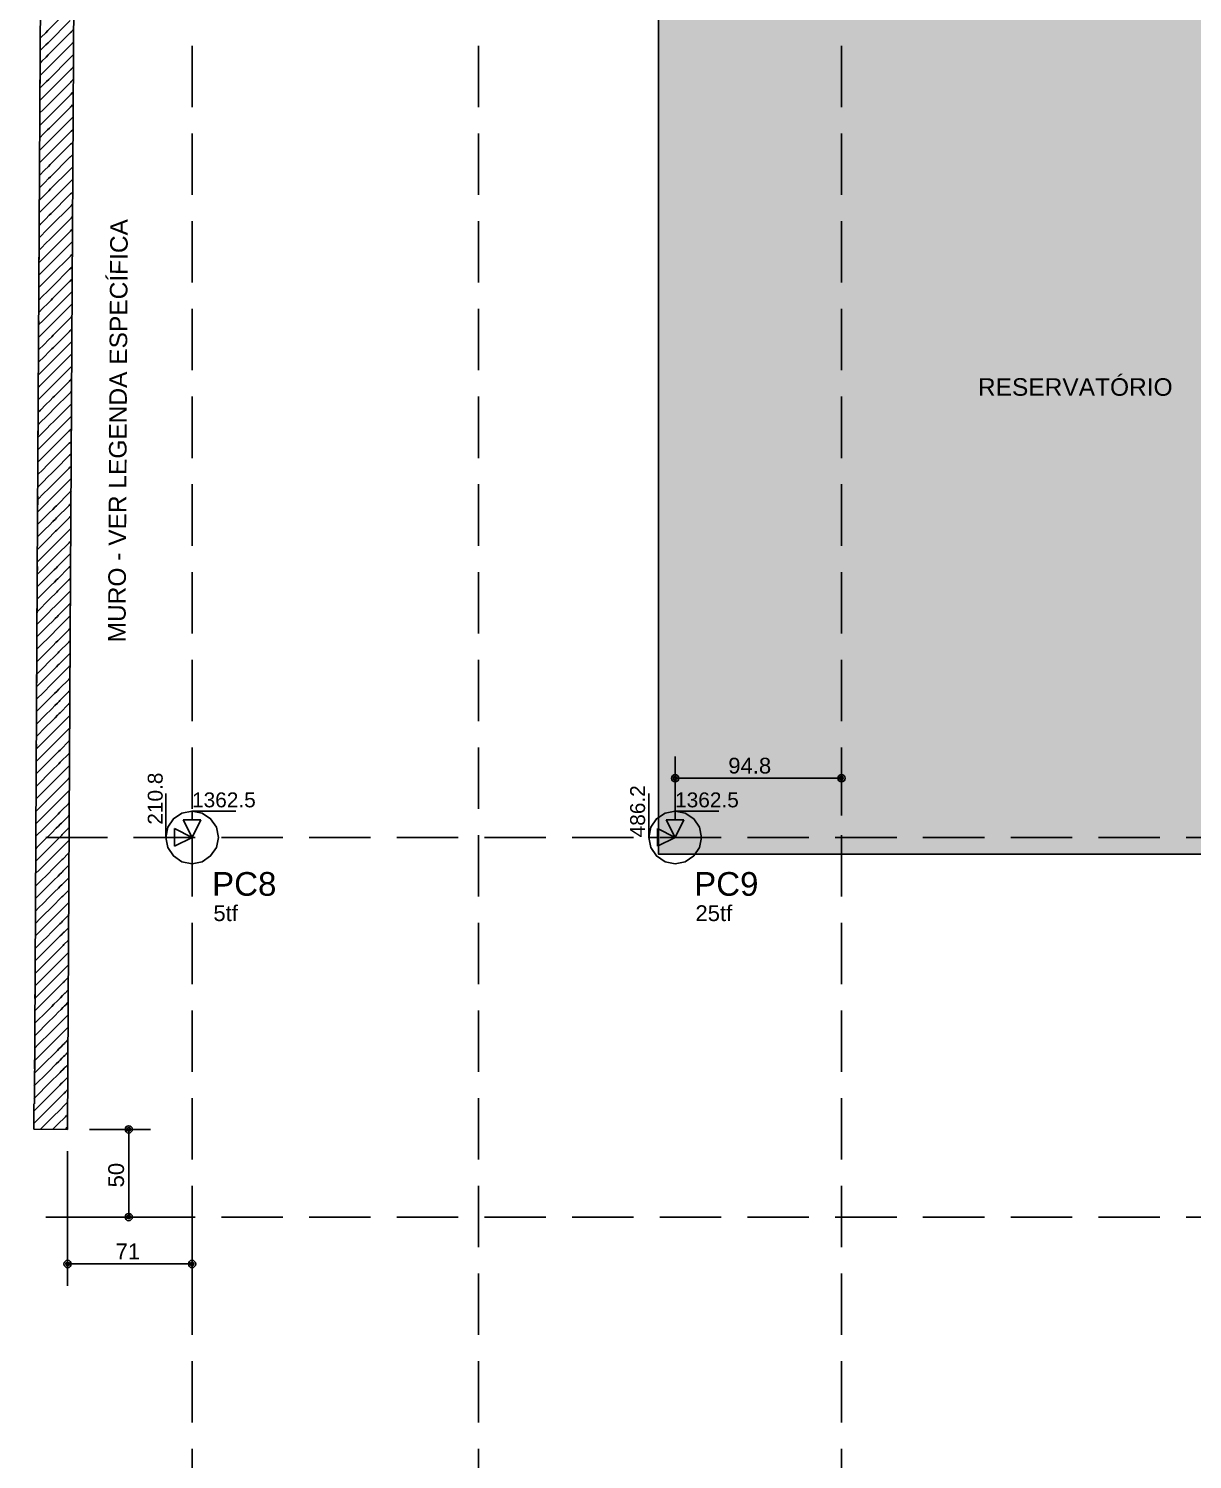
# Model space of a CAD drawing. Extents: x 0 to 119, y 0 to 84.
# Drawn here: x 23.75 to 37.02, y 49.34 to 65.65 of the extents above; entities that cross this region are included whole.
import ezdxf

# ---------------------------------------------------------------- set-up
doc = ezdxf.new("R2010")
doc.units = 0
doc.header["$MEASUREMENT"] = 0
for name, pattern in [('ESTILO_TQS_0001', [1, 0.7, -0.3]), ('ESTILO_TQS_0002', [0.4, 0.1, -0.3]), ('ESTILO_TQS_0003', [1.5, 0.5, -0.4, 0.1, -0.5])]:
    doc.linetypes.add(name, pattern=pattern)
for name, color, linetype in [('1', 3, 'CONTINUOUS'), ('10', 252, 'CONTINUOUS'), ('18', 6, 'CONTINUOUS'), ('20', 1, 'CONTINUOUS'), ('26', 10, 'CONTINUOUS'), ('3', 7, 'CONTINUOUS'), ('32', 250, 'CONTINUOUS'), ('36', 7, 'CONTINUOUS'), ('62', 7, 'CONTINUOUS')]:
    doc.layers.add(name, color=color, linetype=linetype)
doc.styles.add('TQS_ARIAL', font='arial.ttf')

msp = doc.modelspace()

# ---------------------------------------------------------------- linework, layer by layer
at = {"layer": '1', "color": 3, "linetype": 'ESTILO_TQS_0001'}
for p, q in [((25.609774, 76.455536), (25.609774, 11.436753)), ((28.87434, 76.455536), (28.87434, 11.436753)), ((33.01434, 76.455536), (33.01434, 11.436753)), ((4.943936, 56.429653), (49.628599, 56.429653)), ((4.943936, 52.100227), (49.628599, 52.100227))]:
    msp.add_line(p, q, dxfattribs=at)
at = {"layer": '10', "color": 252, "linetype": 'Continuous'}
for p, q in [((23.845278, 59.41981), (23.885529, 66.779619)), ((24.225272, 59.417732), (24.265523, 66.777541)), ((23.812306, 53.390997), (23.845278, 59.41981)), ((24.190707, 53.099703), (24.225272, 59.417732)), ((23.80439, 53.101816), (23.80439, 53.390997)), ((23.80439, 53.101816), (24.190707, 53.099703))]:
    msp.add_line(p, q, dxfattribs=at)
at = {"layer": '18', "color": 6, "linetype": 'ESTILO_TQS_0003'}
for p, q in [((25.309774, 56.429653), (25.309774, 57.329653)), ((30.817519, 56.429653), (30.817519, 57.329653)), ((25.609774, 56.429653), (25.409774, 56.529653)), ((25.409774, 56.529653), (25.409774, 56.329653)), ((31.117519, 56.429653), (30.917519, 56.529653)), ((30.917519, 56.529653), (30.917519, 56.329653)), ((25.409774, 56.429653), (25.309774, 56.429653)), ((25.409774, 56.329653), (25.609774, 56.429653)), ((30.917519, 56.429653), (30.817519, 56.429653)), ((30.917519, 56.329653), (31.117519, 56.429653))]:
    msp.add_line(p, q, dxfattribs=at)
at = {"layer": '20', "color": 1, "linetype": 'ESTILO_TQS_0003'}
for p, q in [((25.709774, 56.629653), (25.509774, 56.629653)), ((25.509774, 56.629653), (25.609774, 56.429653)), ((25.609774, 56.629653), (25.609774, 56.729653)), ((25.609774, 56.729653), (26.509774, 56.729653)), ((25.609774, 56.429653), (25.709774, 56.629653)), ((31.217519, 56.629653), (31.017519, 56.629653)), ((31.017519, 56.629653), (31.117519, 56.429653)), ((31.117519, 56.629653), (31.117519, 56.729653)), ((31.117519, 56.729653), (32.017519, 56.729653)), ((31.117519, 56.429653), (31.217519, 56.629653))]:
    msp.add_line(p, q, dxfattribs=at)
at = {"layer": '26', "color": 10, "linetype": 'Continuous'}
for p, q in [((23.965034, 65.629344), (24.221566, 65.885876)), ((23.891042, 65.555352), (23.940869, 65.605179)), ((23.940869, 65.605179), (23.965034, 65.629344)), ((23.967536, 65.490424), (24.221224, 65.744112)), ((23.970038, 65.351505), (24.220882, 65.602349)), ((24.220882, 65.602349), (24.224022, 65.605489)), ((24.224022, 65.605489), (24.22684, 65.608308)), ((24.22684, 65.608308), (24.232062, 65.613529)), ((24.232062, 65.613529), (24.247801, 65.629268)), ((24.247801, 65.629268), (24.248484, 65.629951)), ((24.248484, 65.629951), (24.250635, 65.632102)), ((24.250635, 65.632102), (24.258634, 65.640101)), ((24.258798, 65.640266), (24.259295, 65.640762)), ((23.878755, 65.543065), (23.891042, 65.555352)), ((23.894364, 65.417253), (23.943639, 65.466527)), ((23.943639, 65.466527), (23.967536, 65.490424)), ((23.97254, 65.212586), (24.220539, 65.460585)), ((24.220539, 65.460585), (24.223732, 65.463778)), ((24.223732, 65.463778), (24.226598, 65.466644)), ((24.226598, 65.466644), (24.231907, 65.471953)), ((24.231907, 65.471953), (24.247908, 65.487954)), ((24.247908, 65.487954), (24.248539, 65.488585)), ((24.248539, 65.488585), (24.250524, 65.49057)), ((24.250524, 65.49057), (24.258517, 65.498563)), ((23.877199, 65.258667), (23.897687, 65.279154)), ((23.877977, 65.400866), (23.894364, 65.417253)), ((23.897687, 65.279154), (23.946409, 65.327876)), ((23.946409, 65.327876), (23.970038, 65.351505)), ((23.975042, 65.073667), (24.220197, 65.318822)), ((24.220197, 65.318822), (24.223442, 65.322067)), ((24.223442, 65.322067), (24.226355, 65.32498)), ((24.226355, 65.32498), (24.231752, 65.330376)), ((24.231752, 65.330376), (24.248016, 65.346641)), ((24.248016, 65.346641), (24.248594, 65.347219)), ((24.248594, 65.347219), (24.250414, 65.349039)), ((24.250414, 65.349039), (24.257739, 65.356364)), ((23.876422, 65.116468), (23.901009, 65.141055)), ((23.901009, 65.141055), (23.949179, 65.189225)), ((23.949179, 65.189225), (23.97254, 65.212586)), ((23.977544, 64.934747), (24.219855, 65.177058)), ((24.219855, 65.177058), (24.223153, 65.180356)), ((24.223153, 65.180356), (24.226113, 65.183316)), ((24.226113, 65.183316), (24.231596, 65.1888)), ((24.231596, 65.1888), (24.248124, 65.205328)), ((24.248124, 65.205328), (24.24865, 65.205853)), ((24.24865, 65.205853), (24.250304, 65.207507)), ((24.250304, 65.207507), (24.256962, 65.214165)), ((23.875644, 64.974268), (23.904332, 65.002956)), ((23.904332, 65.002956), (23.951949, 65.050573)), ((23.951949, 65.050573), (23.975042, 65.073667)), ((23.980046, 64.795828), (24.219513, 65.035295)), ((24.219513, 65.035295), (24.222863, 65.038645)), ((24.222863, 65.038645), (24.22587, 65.041652)), ((24.22587, 65.041652), (24.231441, 65.047223)), ((24.231441, 65.047223), (24.248232, 65.064014)), ((24.248232, 65.064014), (24.248705, 65.064487)), ((24.248705, 65.064487), (24.250193, 65.065975)), ((24.250193, 65.065975), (24.256184, 65.071966)), ((23.874866, 64.832069), (23.907654, 64.864857)), ((23.907654, 64.864857), (23.954719, 64.911922)), ((23.910977, 64.726758), (23.957489, 64.773271)), ((23.954719, 64.911922), (23.977544, 64.934747)), ((23.957489, 64.773271), (23.980046, 64.795828)), ((23.982548, 64.656909), (24.219171, 64.893531)), ((24.219171, 64.893531), (24.222574, 64.896934)), ((24.222574, 64.896934), (24.225628, 64.899988)), ((24.225628, 64.899988), (24.231286, 64.905646)), ((24.231131, 64.76407), (24.248448, 64.781387)), ((24.231286, 64.905646), (24.24834, 64.922701)), ((24.24834, 64.922701), (24.24876, 64.923121)), ((24.248448, 64.781387), (24.248815, 64.781755)), ((24.24876, 64.923121), (24.250083, 64.924443)), ((24.248815, 64.781755), (24.249972, 64.782911)), ((24.249972, 64.782911), (24.254628, 64.787568)), ((24.250083, 64.924443), (24.255406, 64.929767)), ((23.874088, 64.68987), (23.910977, 64.726758)), ((23.914299, 64.588659), (23.960259, 64.634619)), ((23.960259, 64.634619), (23.982548, 64.656909)), ((23.985051, 64.51799), (24.218829, 64.751768)), ((23.987553, 64.37907), (24.218487, 64.610004)), ((24.218487, 64.610004), (24.221994, 64.613512)), ((24.218829, 64.751768), (24.222284, 64.755223)), ((24.221994, 64.613512), (24.225143, 64.616661)), ((24.222284, 64.755223), (24.225385, 64.758324)), ((24.225143, 64.616661), (24.230976, 64.622493)), ((24.225385, 64.758324), (24.231131, 64.76407)), ((24.230976, 64.622493), (24.248556, 64.640074)), ((24.248556, 64.640074), (24.248871, 64.640389)), ((24.248871, 64.640389), (24.249862, 64.641379)), ((24.249862, 64.641379), (24.253851, 64.645368)), ((23.872533, 64.405472), (23.917621, 64.450561)), ((23.873311, 64.547671), (23.914299, 64.588659)), ((23.917621, 64.450561), (23.963029, 64.495968)), ((23.963029, 64.495968), (23.985051, 64.51799)), ((23.990055, 64.240151), (24.218144, 64.468241)), ((24.218144, 64.468241), (24.221705, 64.471801)), ((24.221705, 64.471801), (24.2249, 64.474997)), ((24.2249, 64.474997), (24.23082, 64.480917)), ((24.23082, 64.480917), (24.248664, 64.49876)), ((24.248664, 64.49876), (24.248926, 64.499022)), ((24.248926, 64.499022), (24.249751, 64.499848)), ((24.249751, 64.499848), (24.253073, 64.503169)), ((23.871755, 64.263273), (23.920944, 64.312462)), ((23.920944, 64.312462), (23.965799, 64.357317)), ((23.965799, 64.357317), (23.987553, 64.37907)), ((23.992557, 64.101232), (24.217802, 64.326477)), ((24.217802, 64.326477), (24.221415, 64.33009)), ((24.221415, 64.33009), (24.224658, 64.333333)), ((24.224658, 64.333333), (24.230665, 64.33934)), ((24.230665, 64.33934), (24.248772, 64.357447)), ((24.248772, 64.357447), (24.248981, 64.357656)), ((24.248981, 64.357656), (24.249641, 64.358316)), ((24.249641, 64.358316), (24.252295, 64.36097)), ((23.870978, 64.121074), (23.924266, 64.174363)), ((23.924266, 64.174363), (23.968569, 64.218665)), ((23.968569, 64.218665), (23.990055, 64.240151)), ((23.995059, 63.962313), (24.21746, 64.184714)), ((24.21746, 64.184714), (24.221125, 64.188379)), ((24.221125, 64.188379), (24.224415, 64.191669)), ((24.224415, 64.191669), (24.23051, 64.197764)), ((24.23051, 64.197764), (24.24888, 64.216134)), ((24.249037, 64.21629), (24.24953, 64.216784)), ((24.24953, 64.216784), (24.251517, 64.218771)), ((23.8702, 63.978875), (23.927589, 64.036264)), ((23.927589, 64.036264), (23.971339, 64.080014)), ((23.971339, 64.080014), (23.992557, 64.101232)), ((23.974109, 63.941363), (23.995059, 63.962313)), ((23.997561, 63.823393), (24.217118, 64.04295)), ((24.217118, 64.04295), (24.220836, 64.046668)), ((24.220836, 64.046668), (24.224173, 64.050005)), ((24.224173, 64.050005), (24.230355, 64.056187)), ((24.230355, 64.056187), (24.248988, 64.07482)), ((24.249092, 64.074924), (24.24942, 64.075252)), ((24.24942, 64.075252), (24.25074, 64.076572)), ((23.869422, 63.836676), (23.930911, 63.898165)), ((23.930911, 63.898165), (23.974109, 63.941363)), ((23.934234, 63.760066), (23.976879, 63.802711)), ((23.976879, 63.802711), (23.997561, 63.823393)), ((24.000063, 63.684474), (24.216776, 63.901187)), ((24.216776, 63.901187), (24.220546, 63.904957)), ((24.220546, 63.904957), (24.22393, 63.908341)), ((24.22393, 63.908341), (24.2302, 63.914611)), ((24.2302, 63.914611), (24.249096, 63.933507)), ((24.249309, 63.93372), (24.249962, 63.934373)), ((23.868645, 63.694477), (23.872484, 63.698316)), ((23.872484, 63.698316), (23.934234, 63.760066)), ((23.937556, 63.621967), (23.979649, 63.66406)), ((23.979649, 63.66406), (24.000063, 63.684474)), ((24.002565, 63.545555), (24.216434, 63.759423)), ((24.216434, 63.759423), (24.220257, 63.763246)), ((24.220257, 63.763246), (24.223688, 63.766677)), ((24.223445, 63.625013), (24.229889, 63.631457)), ((24.223688, 63.766677), (24.230044, 63.773034)), ((24.229889, 63.631457), (24.248407, 63.649975)), ((24.230044, 63.773034), (24.249184, 63.792174)), ((23.867867, 63.552278), (23.876607, 63.561018)), ((23.876607, 63.561018), (23.937556, 63.621967)), ((23.880729, 63.423719), (23.940879, 63.483868)), ((23.940879, 63.483868), (23.982419, 63.525409)), ((23.982419, 63.525409), (24.002565, 63.545555)), ((24.005067, 63.406636), (24.216092, 63.61766)), ((24.007569, 63.267716), (24.21575, 63.475896)), ((24.21575, 63.475896), (24.219677, 63.479824)), ((24.216092, 63.61766), (24.219967, 63.621535)), ((24.219677, 63.479824), (24.223203, 63.48335)), ((24.219967, 63.621535), (24.223445, 63.625013)), ((24.223203, 63.48335), (24.229734, 63.489881)), ((24.229734, 63.489881), (24.247629, 63.507776)), ((23.867089, 63.410079), (23.880729, 63.423719)), ((23.884851, 63.28642), (23.944201, 63.345769)), ((23.944201, 63.345769), (23.985189, 63.386757)), ((23.985189, 63.386757), (24.005067, 63.406636)), ((24.010072, 63.128797), (24.215407, 63.334133)), ((24.215407, 63.334133), (24.219388, 63.338113)), ((24.219388, 63.338113), (24.22296, 63.341686)), ((24.22296, 63.341686), (24.229579, 63.348304)), ((24.229579, 63.348304), (24.246851, 63.365577)), ((23.865534, 63.125681), (23.888974, 63.149121)), ((23.866312, 63.26788), (23.884851, 63.28642)), ((23.888974, 63.149121), (23.947524, 63.207671)), ((23.947524, 63.207671), (23.987959, 63.248106)), ((23.987959, 63.248106), (24.007569, 63.267716)), ((24.012574, 62.989878), (24.215065, 63.192369)), ((24.215065, 63.192369), (24.219098, 63.196402)), ((24.219098, 63.196402), (24.222718, 63.200022)), ((24.222718, 63.200022), (24.229424, 63.206728)), ((24.229424, 63.206728), (24.246074, 63.223378)), ((23.864756, 62.983482), (23.893096, 63.011822)), ((23.893096, 63.011822), (23.950846, 63.069572)), ((23.950846, 63.069572), (23.990729, 63.109455)), ((23.990729, 63.109455), (24.010072, 63.128797)), ((23.993499, 62.970803), (24.012574, 62.989878)), ((24.015076, 62.850959), (24.214723, 63.050606)), ((24.214723, 63.050606), (24.218808, 63.054691)), ((24.218808, 63.054691), (24.222475, 63.058358)), ((24.222475, 63.058358), (24.229268, 63.065151)), ((24.229268, 63.065151), (24.245296, 63.081179)), ((23.863979, 62.841283), (23.897219, 62.874523)), ((23.897219, 62.874523), (23.954169, 62.931473)), ((23.954169, 62.931473), (23.993499, 62.970803)), ((23.957491, 62.793374), (23.996269, 62.832152)), ((23.996269, 62.832152), (24.015076, 62.850959)), ((24.017578, 62.712039), (24.214381, 62.908842)), ((24.214381, 62.908842), (24.218519, 62.91298)), ((24.218519, 62.91298), (24.222233, 62.916694)), ((24.222233, 62.916694), (24.229113, 62.923575)), ((24.229113, 62.923575), (24.244518, 62.93898)), ((23.863201, 62.699084), (23.901341, 62.737224)), ((23.901341, 62.737224), (23.957491, 62.793374)), ((23.905463, 62.599925), (23.960814, 62.655275)), ((23.960814, 62.655275), (23.999039, 62.693501)), ((23.999039, 62.693501), (24.017578, 62.712039)), ((24.02008, 62.57312), (24.214039, 62.767079)), ((24.214039, 62.767079), (24.218229, 62.771269)), ((24.218229, 62.771269), (24.22199, 62.77503)), ((24.22199, 62.77503), (24.228958, 62.781998)), ((24.228803, 62.640421), (24.242963, 62.654582)), ((24.228958, 62.781998), (24.243741, 62.796781)), ((23.862423, 62.556885), (23.905463, 62.599925)), ((23.909586, 62.462626), (23.964136, 62.517176)), ((23.964136, 62.517176), (24.001809, 62.554849)), ((24.001809, 62.554849), (24.02008, 62.57312)), ((24.022582, 62.434201), (24.213697, 62.625315)), ((24.213697, 62.625315), (24.217939, 62.629558)), ((24.21765, 62.487847), (24.221505, 62.491703)), ((24.217939, 62.629558), (24.221748, 62.633366)), ((24.221505, 62.491703), (24.228648, 62.498845)), ((24.221748, 62.633366), (24.228803, 62.640421)), ((24.228648, 62.498845), (24.242185, 62.512383)), ((23.860868, 62.272487), (23.913708, 62.325327)), ((23.861646, 62.414686), (23.909586, 62.462626)), ((23.913708, 62.325327), (23.967458, 62.379077)), ((23.967458, 62.379077), (24.004579, 62.416198)), ((24.004579, 62.416198), (24.022582, 62.434201)), ((24.025084, 62.295282), (24.213355, 62.483552)), ((24.027586, 62.156362), (24.213012, 62.341789)), ((24.213012, 62.341789), (24.21736, 62.346136)), ((24.213355, 62.483552), (24.21765, 62.487847)), ((24.21736, 62.346136), (24.221263, 62.350039)), ((24.221263, 62.350039), (24.228492, 62.357268)), ((24.228492, 62.357268), (24.241408, 62.370184)), ((23.86009, 62.130288), (23.917831, 62.188028)), ((23.917831, 62.188028), (23.970781, 62.240978)), ((23.970781, 62.240978), (24.007349, 62.277547)), ((24.007349, 62.277547), (24.025084, 62.295282)), ((24.030088, 62.017443), (24.21267, 62.200025)), ((24.21267, 62.200025), (24.217071, 62.204425)), ((24.217071, 62.204425), (24.22102, 62.208375)), ((24.22102, 62.208375), (24.228337, 62.215692)), ((24.228337, 62.215692), (24.24063, 62.227985)), ((23.859313, 61.988089), (23.921953, 62.050729)), ((23.921953, 62.050729), (23.974103, 62.102879)), ((23.974103, 62.102879), (24.010119, 62.138895)), ((23.977426, 61.964781), (24.012889, 62.000244)), ((24.010119, 62.138895), (24.027586, 62.156362)), ((24.012889, 62.000244), (24.030088, 62.017443)), ((24.03259, 61.878524), (24.212328, 62.058262)), ((24.212328, 62.058262), (24.216781, 62.062714)), ((24.216781, 62.062714), (24.220778, 62.066711)), ((24.220778, 62.066711), (24.228182, 62.074115)), ((24.228182, 62.074115), (24.239852, 62.085786)), ((23.858535, 61.84589), (23.860683, 61.848038)), ((23.860683, 61.848038), (23.926075, 61.91343)), ((23.926075, 61.91343), (23.977426, 61.964781)), ((23.980748, 61.826682), (24.015659, 61.861593)), ((24.015659, 61.861593), (24.03259, 61.878524)), ((24.035093, 61.739605), (24.211986, 61.916498)), ((24.211986, 61.916498), (24.216491, 61.921003)), ((24.216491, 61.921003), (24.220535, 61.925047)), ((24.220535, 61.925047), (24.228027, 61.932539)), ((24.228027, 61.932539), (24.239075, 61.943587)), ((23.857757, 61.703691), (23.865824, 61.711758)), ((23.865824, 61.711758), (23.930198, 61.776131)), ((23.930198, 61.776131), (23.980748, 61.826682)), ((23.93432, 61.638832), (23.984071, 61.688583)), ((23.984071, 61.688583), (24.018429, 61.722941)), ((24.018429, 61.722941), (24.035093, 61.739605)), ((24.037595, 61.600685), (24.211644, 61.774735)), ((24.211644, 61.774735), (24.216202, 61.779292)), ((24.216202, 61.779292), (24.220293, 61.783383)), ((24.220293, 61.783383), (24.227871, 61.790962)), ((24.227871, 61.790962), (24.238297, 61.801388)), ((23.85698, 61.561492), (23.870965, 61.575477)), ((23.870965, 61.575477), (23.93432, 61.638832)), ((23.938443, 61.501533), (23.987393, 61.550484)), ((23.987393, 61.550484), (24.021199, 61.58429)), ((24.021199, 61.58429), (24.037595, 61.600685)), ((24.040097, 61.461766), (24.211302, 61.632971)), ((24.211302, 61.632971), (24.215912, 61.637581)), ((24.215912, 61.637581), (24.22005, 61.641719)), ((24.22005, 61.641719), (24.227716, 61.649386)), ((24.227561, 61.507809), (24.236742, 61.51699)), ((24.227716, 61.649386), (24.237519, 61.659189)), ((23.856202, 61.419293), (23.876106, 61.439197)), ((23.876106, 61.439197), (23.938443, 61.501533)), ((23.881248, 61.302917), (23.942565, 61.364234)), ((23.942565, 61.364234), (23.990716, 61.412385)), ((23.990716, 61.412385), (24.023969, 61.445639)), ((24.023969, 61.445639), (24.040097, 61.461766)), ((24.042599, 61.322847), (24.21096, 61.491208)), ((24.045101, 61.183928), (24.210618, 61.349444)), ((24.210618, 61.349444), (24.215333, 61.354159)), ((24.21096, 61.491208), (24.215622, 61.49587)), ((24.215333, 61.354159), (24.219565, 61.358392)), ((24.215622, 61.49587), (24.219808, 61.500055)), ((24.219565, 61.358392), (24.227406, 61.366232)), ((24.219808, 61.500055), (24.227561, 61.507809)), ((24.227406, 61.366232), (24.235964, 61.37479)), ((23.855424, 61.277094), (23.881248, 61.302917)), ((23.886389, 61.166637), (23.946687, 61.226935)), ((23.946687, 61.226935), (23.994038, 61.274286)), ((23.994038, 61.274286), (24.026739, 61.306987)), ((24.026739, 61.306987), (24.042599, 61.322847)), ((24.029509, 61.168336), (24.045101, 61.183928)), ((24.047603, 61.045008), (24.210275, 61.207681)), ((24.210275, 61.207681), (24.215043, 61.212448)), ((24.215043, 61.212448), (24.219323, 61.216728)), ((24.219323, 61.216728), (24.227251, 61.224656)), ((24.227251, 61.224656), (24.235186, 61.232591)), ((23.853869, 60.992695), (23.89153, 61.030356)), ((23.854647, 61.134895), (23.886389, 61.166637)), ((23.89153, 61.030356), (23.95081, 61.089636)), ((23.95081, 61.089636), (23.997361, 61.136187)), ((23.997361, 61.136187), (24.029509, 61.168336)), ((24.000683, 60.998088), (24.03228, 61.029685)), ((24.03228, 61.029685), (24.047603, 61.045008)), ((24.050105, 60.906089), (24.209933, 61.065917)), ((24.209933, 61.065917), (24.214753, 61.070737)), ((24.214753, 61.070737), (24.21908, 61.075064)), ((24.21908, 61.075064), (24.227095, 61.083079)), ((24.227095, 61.083079), (24.234409, 61.090392)), ((23.853091, 60.850496), (23.896671, 60.894076)), ((23.896671, 60.894076), (23.954932, 60.952337)), ((23.954932, 60.952337), (24.000683, 60.998088)), ((23.959055, 60.815038), (24.004006, 60.859989)), ((24.004006, 60.859989), (24.03505, 60.891033)), ((24.03505, 60.891033), (24.050105, 60.906089)), ((24.052607, 60.76717), (24.209591, 60.924154)), ((24.209591, 60.924154), (24.214464, 60.929026)), ((24.214464, 60.929026), (24.218838, 60.9334)), ((24.218838, 60.9334), (24.22694, 60.941503)), ((24.22694, 60.941503), (24.233631, 60.948193)), ((23.852314, 60.708297), (23.901812, 60.757796)), ((23.901812, 60.757796), (23.959055, 60.815038)), ((23.963177, 60.677739), (24.007328, 60.721891)), ((24.007328, 60.721891), (24.03782, 60.752382)), ((24.03782, 60.752382), (24.052607, 60.76717)), ((24.055109, 60.628251), (24.209249, 60.78239)), ((24.209249, 60.78239), (24.214174, 60.787315)), ((24.214174, 60.787315), (24.218595, 60.791736)), ((24.218595, 60.791736), (24.226785, 60.799926)), ((24.226785, 60.799926), (24.232853, 60.805994)), ((23.851536, 60.566098), (23.906953, 60.621515)), ((23.906953, 60.621515), (23.963177, 60.677739)), ((23.912094, 60.485235), (23.967299, 60.54044)), ((23.967299, 60.54044), (24.010651, 60.583792)), ((24.010651, 60.583792), (24.04059, 60.613731)), ((24.04059, 60.613731), (24.055109, 60.628251)), ((24.057611, 60.489331), (24.208907, 60.640627)), ((24.208907, 60.640627), (24.213885, 60.645604)), ((24.213885, 60.645604), (24.218353, 60.650072)), ((24.218353, 60.650072), (24.22663, 60.65835)), ((24.22663, 60.65835), (24.232076, 60.663795)), ((23.850758, 60.423899), (23.912094, 60.485235)), ((23.917235, 60.348955), (23.971422, 60.403142)), ((23.971422, 60.403142), (24.013973, 60.445693)), ((24.013973, 60.445693), (24.04336, 60.475079)), ((24.04336, 60.475079), (24.057611, 60.489331)), ((24.060114, 60.350412), (24.208565, 60.498863)), ((24.208565, 60.498863), (24.213595, 60.503893)), ((24.213595, 60.503893), (24.21811, 60.508408)), ((24.217867, 60.366745), (24.226319, 60.375197)), ((24.21811, 60.508408), (24.226475, 60.516773)), ((24.226319, 60.375197), (24.23052, 60.379397)), ((24.226475, 60.516773), (24.231298, 60.521596)), ((23.849203, 60.139501), (23.922376, 60.212675)), ((23.84998, 60.2817), (23.917235, 60.348955)), ((23.922376, 60.212675), (23.975544, 60.265843)), ((23.975544, 60.265843), (24.017296, 60.307594)), ((24.017296, 60.307594), (24.04613, 60.336428)), ((24.04613, 60.336428), (24.060114, 60.350412)), ((24.0489, 60.197777), (24.062616, 60.211493)), ((24.062616, 60.211493), (24.208223, 60.3571)), ((24.065118, 60.072573), (24.20788, 60.215336)), ((24.20788, 60.215336), (24.213016, 60.220471)), ((24.208223, 60.3571), (24.213305, 60.362182)), ((24.213016, 60.220471), (24.217625, 60.225081)), ((24.213305, 60.362182), (24.217867, 60.366745)), ((24.217625, 60.225081), (24.226164, 60.23362)), ((24.226164, 60.23362), (24.229743, 60.237198)), ((23.848425, 59.997302), (23.927517, 60.076394)), ((23.927517, 60.076394), (23.979667, 60.128544)), ((23.979667, 60.128544), (24.020618, 60.169495)), ((24.020618, 60.169495), (24.0489, 60.197777)), ((24.02394, 60.031396), (24.05167, 60.059125)), ((24.05167, 60.059125), (24.065118, 60.072573)), ((24.06762, 59.933654), (24.207538, 60.073573)), ((24.207538, 60.073573), (24.212726, 60.07876)), ((24.212726, 60.07876), (24.217382, 60.083417)), ((24.217382, 60.083417), (24.226009, 60.092043)), ((24.226009, 60.092043), (24.228965, 60.094999)), ((23.847647, 59.855103), (23.932658, 59.940114)), ((23.932658, 59.940114), (23.983789, 59.991245)), ((23.983789, 59.991245), (24.02394, 60.031396)), ((23.987911, 59.853946), (24.027263, 59.893297)), ((24.027263, 59.893297), (24.05444, 59.920474)), ((24.05444, 59.920474), (24.06762, 59.933654)), ((24.070122, 59.794735), (24.207196, 59.931809)), ((24.207196, 59.931809), (24.212436, 59.937049)), ((24.212436, 59.937049), (24.21714, 59.941753)), ((24.21714, 59.941753), (24.225854, 59.950467)), ((24.225854, 59.950467), (24.228187, 59.9528)), ((23.84687, 59.712904), (23.937799, 59.803834)), ((23.937799, 59.803834), (23.987911, 59.853946)), ((23.94294, 59.667553), (23.992034, 59.716647)), ((23.992034, 59.716647), (24.030585, 59.755198)), ((24.030585, 59.755198), (24.05721, 59.781823)), ((24.05721, 59.781823), (24.070122, 59.794735)), ((24.072624, 59.655816), (24.206854, 59.790046)), ((24.206854, 59.790046), (24.212147, 59.795338)), ((24.212147, 59.795338), (24.216897, 59.800089)), ((24.216897, 59.800089), (24.225699, 59.80889)), ((24.225699, 59.80889), (24.22741, 59.810601)), ((23.846092, 59.570705), (23.94294, 59.667553)), ((23.948081, 59.531273), (23.996156, 59.579348)), ((23.996156, 59.579348), (24.033908, 59.617099)), ((24.033908, 59.617099), (24.05998, 59.643171)), ((24.05998, 59.643171), (24.072624, 59.655816)), ((24.075126, 59.516896), (24.206512, 59.648282)), ((24.206512, 59.648282), (24.211857, 59.653627)), ((24.211857, 59.653627), (24.216655, 59.658425)), ((24.216655, 59.658425), (24.225543, 59.667314)), ((24.225543, 59.667314), (24.226632, 59.668402)), ((23.845314, 59.428506), (23.948081, 59.531273)), ((23.852259, 59.29403), (23.953222, 59.394993)), ((23.953222, 59.394993), (24.000279, 59.442049)), ((24.000279, 59.442049), (24.03723, 59.479001)), ((24.03723, 59.479001), (24.06275, 59.50452)), ((24.06275, 59.50452), (24.075126, 59.516896)), ((24.077628, 59.377977), (24.20617, 59.506519)), ((24.20617, 59.506519), (24.211567, 59.511916)), ((24.211567, 59.511916), (24.216412, 59.516761)), ((24.216412, 59.516761), (24.225388, 59.525737)), ((24.225388, 59.525737), (24.225854, 59.526203)), ((23.844537, 59.286307), (23.852259, 59.29403)), ((23.859586, 59.159935), (23.958364, 59.258712)), ((23.958364, 59.258712), (24.004401, 59.30475)), ((24.004401, 59.30475), (24.040553, 59.340902)), ((24.040553, 59.340902), (24.06552, 59.365869)), ((24.043875, 59.202803), (24.06829, 59.227217)), ((24.06552, 59.365869), (24.077628, 59.377977)), ((24.06829, 59.227217), (24.08013, 59.239058)), ((24.08013, 59.239058), (24.205828, 59.364755)), ((24.205485, 59.222992), (24.210988, 59.228494)), ((24.205828, 59.364755), (24.211278, 59.370205)), ((24.210988, 59.228494), (24.215927, 59.233434)), ((24.211278, 59.370205), (24.21617, 59.375097)), ((24.215927, 59.233434), (24.224299, 59.241805)), ((24.21617, 59.375097), (24.225077, 59.384004)), ((23.843759, 59.144108), (23.859586, 59.159935)), ((23.866913, 59.02584), (23.963505, 59.122432)), ((23.963505, 59.122432), (24.008523, 59.167451)), ((24.008523, 59.167451), (24.043875, 59.202803)), ((24.012646, 59.030152), (24.047198, 59.064704)), ((24.047198, 59.064704), (24.07106, 59.088566)), ((24.07106, 59.088566), (24.082632, 59.100139)), ((24.082632, 59.100139), (24.205485, 59.222992)), ((24.085135, 58.961219), (24.205143, 59.081228)), ((24.205143, 59.081228), (24.210699, 59.086783)), ((24.210699, 59.086783), (24.215685, 59.09177)), ((24.215685, 59.09177), (24.223521, 59.099606)), ((23.842981, 59.001909), (23.866913, 59.02584)), ((23.87424, 58.891746), (23.968646, 58.986152)), ((23.968646, 58.986152), (24.012646, 59.030152)), ((24.016768, 58.892853), (24.05052, 58.926605)), ((24.05052, 58.926605), (24.07383, 58.949915)), ((24.07383, 58.949915), (24.085135, 58.961219)), ((24.087637, 58.8223), (24.204801, 58.939465)), ((24.204801, 58.939465), (24.210409, 58.945072)), ((24.210409, 58.945072), (24.215442, 58.950106)), ((24.215442, 58.950106), (24.222744, 58.957407)), ((23.841426, 58.717511), (23.881566, 58.757651)), ((23.842203, 58.85971), (23.87424, 58.891746)), ((23.881566, 58.757651), (23.973787, 58.849872)), ((23.973787, 58.849872), (24.016768, 58.892853)), ((23.978928, 58.713591), (24.020891, 58.755554)), ((24.020891, 58.755554), (24.053843, 58.788506)), ((24.053843, 58.788506), (24.0766, 58.811263)), ((24.0766, 58.811263), (24.087637, 58.8223)), ((24.090139, 58.683381), (24.204459, 58.797701)), ((24.204459, 58.797701), (24.210119, 58.803361)), ((24.210119, 58.803361), (24.2152, 58.808442)), ((24.2152, 58.808442), (24.221966, 58.815208)), ((23.840648, 58.575311), (23.888893, 58.623556)), ((23.888893, 58.623556), (23.978928, 58.713591)), ((23.89622, 58.489462), (23.984069, 58.577311)), ((23.984069, 58.577311), (24.025013, 58.618255)), ((24.025013, 58.618255), (24.057165, 58.650407)), ((24.057165, 58.650407), (24.07937, 58.672612)), ((24.07937, 58.672612), (24.090139, 58.683381)), ((24.092641, 58.544462), (24.204117, 58.655938)), ((24.204117, 58.655938), (24.20983, 58.66165)), ((24.20983, 58.66165), (24.214957, 58.666778)), ((24.214957, 58.666778), (24.221188, 58.673009)), ((23.83987, 58.433112), (23.89622, 58.489462)), ((23.903546, 58.355367), (23.98921, 58.441031)), ((23.98921, 58.441031), (24.029135, 58.480956)), ((24.029135, 58.480956), (24.060488, 58.512308)), ((24.060488, 58.512308), (24.08214, 58.533961)), ((24.08214, 58.533961), (24.092641, 58.544462)), ((24.095143, 58.405542), (24.203775, 58.514174)), ((24.203775, 58.514174), (24.20954, 58.519939)), ((24.20954, 58.519939), (24.214715, 58.525114)), ((24.214715, 58.525114), (24.22041, 58.53081)), ((23.839092, 58.290913), (23.903546, 58.355367)), ((23.910873, 58.221273), (23.994351, 58.30475)), ((23.994351, 58.30475), (24.033258, 58.343657)), ((24.033258, 58.343657), (24.06381, 58.374209)), ((24.06381, 58.374209), (24.08491, 58.395309)), ((24.067133, 58.236111), (24.08768, 58.256658)), ((24.08491, 58.395309), (24.095143, 58.405542)), ((24.08768, 58.256658), (24.097645, 58.266623)), ((24.097645, 58.266623), (24.203433, 58.372411)), ((24.203433, 58.372411), (24.20925, 58.378228)), ((24.20925, 58.378228), (24.214472, 58.38345)), ((24.21423, 58.241787), (24.218855, 58.246412)), ((24.214472, 58.38345), (24.219633, 58.388611)), ((23.837537, 58.006515), (23.9182, 58.087178)), ((23.838315, 58.148714), (23.910873, 58.221273)), ((23.9182, 58.087178), (23.999492, 58.16847)), ((23.999492, 58.16847), (24.03738, 58.206358)), ((24.03738, 58.206358), (24.067133, 58.236111)), ((24.041503, 58.069059), (24.070455, 58.098012)), ((24.070455, 58.098012), (24.09045, 58.118007)), ((24.09045, 58.118007), (24.100147, 58.127704)), ((24.100147, 58.127704), (24.203091, 58.230647)), ((24.102649, 57.988785), (24.202748, 58.088884)), ((24.202748, 58.088884), (24.208671, 58.094807)), ((24.203091, 58.230647), (24.208961, 58.236517)), ((24.208671, 58.094807), (24.213987, 58.100123)), ((24.208961, 58.236517), (24.21423, 58.241787)), ((24.213987, 58.100123), (24.218077, 58.104213)), ((23.836759, 57.864316), (23.925527, 57.953083)), ((23.925527, 57.953083), (24.004633, 58.03219)), ((24.004633, 58.03219), (24.041503, 58.069059)), ((24.009774, 57.89591), (24.045625, 57.93176)), ((24.045625, 57.93176), (24.073777, 57.959913)), ((24.073777, 57.959913), (24.09322, 57.979355)), ((24.09322, 57.979355), (24.102649, 57.988785)), ((24.105151, 57.849865), (24.202406, 57.94712)), ((24.202406, 57.94712), (24.208382, 57.953096)), ((24.208382, 57.953096), (24.213745, 57.958459)), ((24.213745, 57.958459), (24.2173, 57.962014)), ((23.835982, 57.722117), (23.932853, 57.818989)), ((23.932853, 57.818989), (24.009774, 57.89591)), ((23.94018, 57.684894), (24.014915, 57.759629)), ((24.014915, 57.759629), (24.049747, 57.794461)), ((24.049747, 57.794461), (24.0771, 57.821814)), ((24.0771, 57.821814), (24.09599, 57.840704)), ((24.09599, 57.840704), (24.105151, 57.849865)), ((24.107653, 57.710946), (24.202064, 57.805357)), ((24.202064, 57.805357), (24.208092, 57.811385)), ((24.208092, 57.811385), (24.213502, 57.816795)), ((24.213502, 57.816795), (24.216522, 57.819815)), ((23.835909, 57.580623), (23.94018, 57.684894)), ((23.947507, 57.550799), (24.020056, 57.623349)), ((24.020056, 57.623349), (24.05387, 57.657162)), ((24.05387, 57.657162), (24.080422, 57.683715)), ((24.080422, 57.683715), (24.09876, 57.702053)), ((24.09876, 57.702053), (24.107653, 57.710946)), ((24.110156, 57.572027), (24.201722, 57.663593)), ((24.201722, 57.663593), (24.207802, 57.669674)), ((24.207802, 57.669674), (24.21326, 57.675131)), ((24.21326, 57.675131), (24.215744, 57.677616)), ((23.834426, 57.437719), (23.846285, 57.449578)), ((23.835204, 57.579918), (23.835909, 57.580623)), ((23.846285, 57.449578), (23.947507, 57.550799)), ((23.954833, 57.416705), (24.025197, 57.487069)), ((24.025197, 57.487069), (24.057992, 57.519863)), ((24.057992, 57.519863), (24.083745, 57.545616)), ((24.083745, 57.545616), (24.10153, 57.563401)), ((24.10153, 57.563401), (24.110156, 57.572027)), ((24.1043, 57.42475), (24.112658, 57.433108)), ((24.112658, 57.433108), (24.20138, 57.52183)), ((24.20138, 57.52183), (24.207513, 57.527963)), ((24.207513, 57.527963), (24.213017, 57.533467)), ((24.213017, 57.533467), (24.214967, 57.535417)), ((23.833649, 57.29552), (23.856661, 57.318532)), ((23.856661, 57.318532), (23.954833, 57.416705)), ((23.867037, 57.187487), (23.96216, 57.28261)), ((23.96216, 57.28261), (24.030339, 57.350788)), ((24.030339, 57.350788), (24.062115, 57.382564)), ((24.062115, 57.382564), (24.087067, 57.407517)), ((24.066237, 57.245266), (24.09039, 57.269418)), ((24.087067, 57.407517), (24.1043, 57.42475)), ((24.09039, 57.269418), (24.10707, 57.286099)), ((24.10707, 57.286099), (24.11516, 57.294188)), ((24.11516, 57.294188), (24.201038, 57.380066)), ((24.201038, 57.380066), (24.207223, 57.386252)), ((24.207223, 57.386252), (24.212775, 57.391803)), ((24.212775, 57.391803), (24.214189, 57.393218)), ((23.832871, 57.153321), (23.867037, 57.187487)), ((23.877413, 57.056442), (23.969487, 57.148515)), ((23.969487, 57.148515), (24.03548, 57.214508)), ((24.03548, 57.214508), (24.066237, 57.245266)), ((24.040621, 57.078228), (24.070359, 57.107967)), ((24.070359, 57.107967), (24.093712, 57.131319)), ((24.093712, 57.131319), (24.10984, 57.147447)), ((24.10984, 57.147447), (24.117662, 57.155269)), ((24.117662, 57.155269), (24.200696, 57.238303)), ((24.200696, 57.238303), (24.206933, 57.244541)), ((24.206644, 57.10283), (24.21229, 57.108476)), ((24.206933, 57.244541), (24.212532, 57.25014)), ((24.21229, 57.108476), (24.212634, 57.108819)), ((24.212532, 57.25014), (24.213411, 57.251018)), ((23.832094, 57.011122), (23.877413, 57.056442)), ((23.88779, 56.925397), (23.976814, 57.014421)), ((23.976814, 57.014421), (24.040621, 57.078228)), ((23.98414, 56.880326), (24.045762, 56.941948)), ((24.045762, 56.941948), (24.074482, 56.970668)), ((24.074482, 56.970668), (24.097035, 56.993221)), ((24.097035, 56.993221), (24.11261, 57.008796)), ((24.11261, 57.008796), (24.120164, 57.01635)), ((24.120164, 57.01635), (24.200353, 57.096539)), ((24.122666, 56.877431), (24.200011, 56.954776)), ((24.200011, 56.954776), (24.206354, 56.961119)), ((24.200353, 57.096539), (24.206644, 57.10283)), ((24.206354, 56.961119), (24.211856, 56.96662)), ((23.830538, 56.726724), (23.898166, 56.794352)), ((23.831316, 56.868923), (23.88779, 56.925397)), ((23.898166, 56.794352), (23.98414, 56.880326)), ((23.991467, 56.746231), (24.050903, 56.805667)), ((24.050903, 56.805667), (24.078604, 56.833369)), ((24.078604, 56.833369), (24.100357, 56.855122)), ((24.100357, 56.855122), (24.11538, 56.870145)), ((24.11538, 56.870145), (24.122666, 56.877431)), ((24.125168, 56.738511), (24.199669, 56.813012)), ((24.199669, 56.813012), (24.206064, 56.819408)), ((24.206064, 56.819408), (24.211078, 56.824421)), ((23.829761, 56.584525), (23.908542, 56.663306)), ((23.908542, 56.663306), (23.991467, 56.746231)), ((23.998794, 56.612137), (24.056044, 56.669387)), ((24.056044, 56.669387), (24.082727, 56.69607)), ((24.082727, 56.69607), (24.10368, 56.717023)), ((24.10368, 56.717023), (24.11815, 56.731493)), ((24.11815, 56.731493), (24.125168, 56.738511)), ((24.12767, 56.599592), (24.199327, 56.671249)), ((24.199327, 56.671249), (24.205775, 56.677697)), ((24.205775, 56.677697), (24.210301, 56.682222)), ((23.828983, 56.442326), (23.918918, 56.532261)), ((23.918918, 56.532261), (23.998794, 56.612137)), ((23.929294, 56.401216), (24.00612, 56.478042)), ((24.00612, 56.478042), (24.061185, 56.533107)), ((24.061185, 56.533107), (24.086849, 56.558771)), ((24.086849, 56.558771), (24.107002, 56.578924)), ((24.107002, 56.578924), (24.12092, 56.592842)), ((24.110325, 56.440825), (24.12369, 56.454191)), ((24.12092, 56.592842), (24.12767, 56.599592)), ((24.12369, 56.454191), (24.130172, 56.460673)), ((24.130172, 56.460673), (24.198985, 56.529485)), ((24.198985, 56.529485), (24.205485, 56.535986)), ((24.205485, 56.535986), (24.209523, 56.540023)), ((23.828206, 56.300127), (23.841737, 56.313659)), ((23.841737, 56.313659), (23.929294, 56.401216)), ((23.93967, 56.270171), (24.013447, 56.343948)), ((24.013447, 56.343948), (24.066326, 56.396826)), ((24.066326, 56.396826), (24.090971, 56.421472)), ((24.090971, 56.421472), (24.110325, 56.440825)), ((24.095094, 56.284173), (24.113647, 56.302726)), ((24.113647, 56.302726), (24.12646, 56.315539)), ((24.12646, 56.315539), (24.132674, 56.321754)), ((24.132674, 56.321754), (24.198643, 56.387722)), ((24.198643, 56.387722), (24.205196, 56.394275)), ((24.205196, 56.394275), (24.208745, 56.397824)), ((23.827428, 56.157928), (23.855588, 56.186089)), ((23.855588, 56.186089), (23.93967, 56.270171)), ((23.86944, 56.058519), (23.950046, 56.139125)), ((23.950046, 56.139125), (24.020774, 56.209853)), ((24.020774, 56.209853), (24.071467, 56.260546)), ((24.071467, 56.260546), (24.095094, 56.284173)), ((24.076608, 56.124266), (24.099216, 56.146874)), ((24.099216, 56.146874), (24.11697, 56.164627)), ((24.11697, 56.164627), (24.12923, 56.176888)), ((24.12923, 56.176888), (24.135177, 56.182834)), ((24.135177, 56.182834), (24.198301, 56.245958)), ((24.198301, 56.245958), (24.204906, 56.252564)), ((24.204906, 56.252564), (24.207968, 56.255625)), ((23.82665, 56.015729), (23.86944, 56.058519)), ((23.883291, 55.930949), (23.960423, 56.00808)), ((23.960423, 56.00808), (24.028101, 56.075758)), ((24.028101, 56.075758), (24.076608, 56.124266)), ((24.035427, 55.941664), (24.081749, 55.987986)), ((24.081749, 55.987986), (24.103339, 56.009575)), ((24.103339, 56.009575), (24.120292, 56.026528)), ((24.120292, 56.026528), (24.132, 56.038237)), ((24.132, 56.038237), (24.137679, 56.043915)), ((24.137679, 56.043915), (24.197959, 56.104195)), ((24.140181, 55.904996), (24.197616, 55.962431)), ((24.197616, 55.962431), (24.204327, 55.969142)), ((24.197959, 56.104195), (24.204616, 56.110853)), ((24.204327, 55.969142), (24.206412, 55.971227)), ((24.204616, 56.110853), (24.20719, 56.113426)), ((23.825872, 55.87353), (23.831298, 55.878956)), ((23.831298, 55.878956), (23.883291, 55.930949)), ((23.847493, 55.753729), (23.897143, 55.803379)), ((23.897143, 55.803379), (23.970799, 55.877035)), ((23.970799, 55.877035), (24.035427, 55.941664)), ((23.981175, 55.74599), (24.042754, 55.807569)), ((24.042754, 55.807569), (24.08689, 55.851705)), ((24.08689, 55.851705), (24.107461, 55.872276)), ((24.107461, 55.872276), (24.123614, 55.88843)), ((24.123614, 55.88843), (24.13477, 55.899585)), ((24.13477, 55.899585), (24.140181, 55.904996)), ((24.142683, 55.766077), (24.197274, 55.820668)), ((24.197274, 55.820668), (24.204037, 55.827431)), ((24.204037, 55.827431), (24.205635, 55.829028)), ((23.825095, 55.731331), (23.847493, 55.753729)), ((23.863687, 55.628502), (23.910994, 55.675809)), ((23.910994, 55.675809), (23.981175, 55.74599)), ((23.991551, 55.614945), (24.050081, 55.673474)), ((24.050081, 55.673474), (24.092031, 55.715425)), ((24.092031, 55.715425), (24.111583, 55.734977)), ((24.111583, 55.734977), (24.126937, 55.750331)), ((24.126937, 55.750331), (24.13754, 55.760934)), ((24.13754, 55.760934), (24.142683, 55.766077)), ((24.145185, 55.627157), (24.196932, 55.678904)), ((24.196932, 55.678904), (24.203747, 55.68572)), ((24.203747, 55.68572), (24.204857, 55.686829)), ((23.823539, 55.446933), (23.879881, 55.503275)), ((23.824317, 55.589132), (23.863687, 55.628502)), ((23.879881, 55.503275), (23.924846, 55.548239)), ((23.924846, 55.548239), (23.991551, 55.614945)), ((23.938697, 55.42067), (24.001927, 55.483899)), ((24.001927, 55.483899), (24.057407, 55.53938)), ((24.057407, 55.53938), (24.097172, 55.579145)), ((24.097172, 55.579145), (24.115706, 55.597678)), ((24.115706, 55.597678), (24.130259, 55.612232)), ((24.119828, 55.460379), (24.133582, 55.474133)), ((24.130259, 55.612232), (24.14031, 55.622283)), ((24.133582, 55.474133), (24.14308, 55.483631)), ((24.14031, 55.622283), (24.145185, 55.627157)), ((24.14308, 55.483631), (24.147687, 55.488238)), ((24.147687, 55.488238), (24.19659, 55.537141)), ((24.19659, 55.537141), (24.203458, 55.544009)), ((24.203458, 55.544009), (24.204079, 55.54463)), ((23.822762, 55.304734), (23.896075, 55.378047)), ((23.896075, 55.378047), (23.938697, 55.42067)), ((23.952549, 55.2931), (24.012303, 55.352854)), ((24.012303, 55.352854), (24.064734, 55.405285)), ((24.064734, 55.405285), (24.102313, 55.442864)), ((24.102313, 55.442864), (24.119828, 55.460379)), ((24.107455, 55.306584), (24.123951, 55.32308)), ((24.123951, 55.32308), (24.136904, 55.336034)), ((24.136904, 55.336034), (24.14585, 55.34498)), ((24.14585, 55.34498), (24.150189, 55.349319)), ((24.150189, 55.349319), (24.196248, 55.395377)), ((24.196248, 55.395377), (24.203168, 55.402298)), ((23.821984, 55.162535), (23.831427, 55.171978)), ((23.831427, 55.171978), (23.912269, 55.25282)), ((23.912269, 55.25282), (23.952549, 55.2931)), ((23.928464, 55.127593), (23.9664, 55.16553)), ((23.9664, 55.16553), (24.022679, 55.221809)), ((24.022679, 55.221809), (24.072061, 55.27119)), ((24.072061, 55.27119), (24.107455, 55.306584)), ((24.079388, 55.137096), (24.112596, 55.170304)), ((24.112596, 55.170304), (24.128073, 55.185781)), ((24.128073, 55.185781), (24.140227, 55.197935)), ((24.140227, 55.197935), (24.148621, 55.206329)), ((24.148621, 55.206329), (24.152691, 55.210399)), ((24.152691, 55.210399), (24.195906, 55.253614)), ((24.195906, 55.253614), (24.202524, 55.260232)), ((23.821206, 55.020336), (23.852323, 55.051453)), ((23.852323, 55.051453), (23.928464, 55.127593)), ((23.873219, 54.930927), (23.944658, 55.002366)), ((23.944658, 55.002366), (23.980252, 55.03796)), ((23.980252, 55.03796), (24.033056, 55.090764)), ((24.033056, 55.090764), (24.079388, 55.137096)), ((24.043432, 54.959719), (24.086714, 55.003001)), ((24.086714, 55.003001), (24.117737, 55.034024)), ((24.117737, 55.034024), (24.132195, 55.048482)), ((24.132195, 55.048482), (24.143549, 55.059836)), ((24.143549, 55.059836), (24.151391, 55.067677)), ((24.151391, 55.067677), (24.155193, 55.07148)), ((24.155193, 55.07148), (24.195564, 55.11185)), ((24.195564, 55.11185), (24.201746, 55.118033)), ((23.820428, 54.878137), (23.873219, 54.930927)), ((23.894115, 54.810402), (23.960852, 54.877139)), ((23.960852, 54.877139), (23.994103, 54.91039)), ((23.994103, 54.91039), (24.043432, 54.959719)), ((24.007955, 54.78282), (24.053808, 54.828673)), ((24.053808, 54.828673), (24.094041, 54.868906)), ((24.094041, 54.868906), (24.122878, 54.897743)), ((24.122878, 54.897743), (24.136318, 54.911183)), ((24.136318, 54.911183), (24.146872, 54.921737)), ((24.146872, 54.921737), (24.154161, 54.929026)), ((24.154161, 54.929026), (24.157695, 54.932561)), ((24.157695, 54.932561), (24.195221, 54.970087)), ((24.160198, 54.793642), (24.194879, 54.828323)), ((24.194879, 54.828323), (24.200191, 54.833635)), ((24.195221, 54.970087), (24.200968, 54.975834)), ((23.818873, 54.593739), (23.915011, 54.689877)), ((23.819651, 54.735938), (23.894115, 54.810402)), ((23.915011, 54.689877), (23.977046, 54.751912)), ((23.977046, 54.751912), (24.007955, 54.78282)), ((24.021806, 54.655251), (24.064184, 54.697628)), ((24.064184, 54.697628), (24.101368, 54.734812)), ((24.101368, 54.734812), (24.128019, 54.761463)), ((24.128019, 54.761463), (24.14044, 54.773884)), ((24.14044, 54.773884), (24.150194, 54.783638)), ((24.150194, 54.783638), (24.156931, 54.790375)), ((24.156931, 54.790375), (24.160198, 54.793642)), ((24.1627, 54.654722), (24.194537, 54.68656)), ((24.194537, 54.68656), (24.199413, 54.691436)), ((23.818095, 54.451539), (23.935907, 54.569351)), ((23.935907, 54.569351), (23.99324, 54.626684)), ((23.956803, 54.448826), (24.009435, 54.501457)), ((23.99324, 54.626684), (24.021806, 54.655251)), ((24.009435, 54.501457), (24.035658, 54.527681)), ((24.035658, 54.527681), (24.07456, 54.566583)), ((24.07456, 54.566583), (24.108694, 54.600717)), ((24.108694, 54.600717), (24.13316, 54.625183)), ((24.13316, 54.625183), (24.144563, 54.636585)), ((24.138301, 54.488902), (24.148685, 54.499286)), ((24.144563, 54.636585), (24.153517, 54.64554)), ((24.148685, 54.499286), (24.156839, 54.507441)), ((24.153517, 54.64554), (24.159701, 54.651723)), ((24.156839, 54.507441), (24.162471, 54.513072)), ((24.159701, 54.651723), (24.1627, 54.654722)), ((24.162471, 54.513072), (24.165202, 54.515803)), ((24.165202, 54.515803), (24.194195, 54.544796)), ((24.194195, 54.544796), (24.198635, 54.549237)), ((23.817318, 54.30934), (23.956803, 54.448826)), ((23.977699, 54.328301), (24.025629, 54.37623)), ((24.025629, 54.37623), (24.049509, 54.400111)), ((24.049509, 54.400111), (24.084936, 54.435538)), ((24.084936, 54.435538), (24.116021, 54.466623)), ((24.095312, 54.304492), (24.123348, 54.332528)), ((24.116021, 54.466623), (24.138301, 54.488902)), ((24.123348, 54.332528), (24.143442, 54.352622)), ((24.143442, 54.352622), (24.152807, 54.361987)), ((24.152807, 54.361987), (24.160162, 54.369342)), ((24.160162, 54.369342), (24.165241, 54.374421)), ((24.165241, 54.374421), (24.167704, 54.376884)), ((24.167704, 54.376884), (24.193853, 54.403033)), ((24.193853, 54.403033), (24.197857, 54.407038)), ((23.816218, 54.166819), (23.824872, 54.175473)), ((23.824872, 54.175473), (23.977699, 54.328301)), ((23.86076, 54.06994), (23.998595, 54.207776)), ((23.998595, 54.207776), (24.041823, 54.251003)), ((24.041823, 54.251003), (24.063361, 54.272541)), ((24.063361, 54.272541), (24.095312, 54.304492)), ((24.077212, 54.144971), (24.105688, 54.173447)), ((24.105688, 54.173447), (24.130675, 54.198433)), ((24.130675, 54.198433), (24.148583, 54.216342)), ((24.148583, 54.216342), (24.15693, 54.224688)), ((24.15693, 54.224688), (24.163484, 54.231243)), ((24.163484, 54.231243), (24.168011, 54.235769)), ((24.168011, 54.235769), (24.170206, 54.237965)), ((24.170206, 54.237965), (24.193511, 54.261269)), ((24.193511, 54.261269), (24.19708, 54.264839)), ((23.814023, 54.023203), (23.86076, 54.06994)), ((23.896649, 53.964408), (24.019491, 54.08725)), ((24.019491, 54.08725), (24.058017, 54.125776)), ((24.058017, 54.125776), (24.077212, 54.144971)), ((24.074211, 54.000549), (24.091064, 54.017401)), ((24.091064, 54.017401), (24.116065, 54.042402)), ((24.116065, 54.042402), (24.138001, 54.064339)), ((24.138001, 54.064339), (24.153724, 54.080062)), ((24.153724, 54.080062), (24.161052, 54.08739)), ((24.161052, 54.08739), (24.166807, 54.093144)), ((24.166807, 54.093144), (24.170781, 54.097118)), ((24.170781, 54.097118), (24.172708, 54.099045)), ((24.172708, 54.099045), (24.193169, 54.119506)), ((24.193169, 54.119506), (24.196302, 54.122639)), ((23.809633, 53.73597), (23.932537, 53.858875)), ((23.811828, 53.879586), (23.896649, 53.964408)), ((23.932537, 53.858875), (24.040388, 53.966725)), ((23.968426, 53.753342), (24.061284, 53.8462)), ((24.040388, 53.966725), (24.074211, 54.000549)), ((24.061284, 53.8462), (24.090405, 53.875322)), ((24.090405, 53.875322), (24.104915, 53.889831)), ((24.104915, 53.889831), (24.126441, 53.911357)), ((24.126441, 53.911357), (24.145328, 53.930244)), ((24.145328, 53.930244), (24.158865, 53.943781)), ((24.158865, 53.943781), (24.165175, 53.950091)), ((24.165175, 53.950091), (24.170129, 53.955045)), ((24.170129, 53.955045), (24.173551, 53.958467)), ((24.173551, 53.958467), (24.17521, 53.960126)), ((24.17521, 53.960126), (24.192826, 53.977743)), ((24.192826, 53.977743), (24.195524, 53.98044)), ((23.807438, 53.592354), (23.968426, 53.753342)), ((24.004314, 53.647809), (24.08218, 53.725674)), ((24.08218, 53.725674), (24.1066, 53.750094)), ((24.1066, 53.750094), (24.118767, 53.762262)), ((24.118767, 53.762262), (24.136817, 53.780312)), ((24.136817, 53.780312), (24.152655, 53.796149)), ((24.152655, 53.796149), (24.164006, 53.807501)), ((24.164006, 53.807501), (24.169297, 53.812792)), ((24.169297, 53.812792), (24.173452, 53.816946)), ((24.173419, 53.675493), (24.176774, 53.678847)), ((24.173452, 53.816946), (24.176321, 53.819815)), ((24.176321, 53.819815), (24.177712, 53.821207)), ((24.176774, 53.678847), (24.179091, 53.681164)), ((24.177712, 53.821207), (24.192484, 53.835979)), ((24.179091, 53.681164), (24.180214, 53.682288)), ((24.180214, 53.682288), (24.192142, 53.694216)), ((24.192142, 53.694216), (24.193969, 53.696042)), ((24.192484, 53.835979), (24.194747, 53.838241)), ((23.805242, 53.448737), (24.004314, 53.647809)), ((23.853579, 53.355652), (24.040202, 53.542276)), ((24.040202, 53.542276), (24.103076, 53.605149)), ((24.103076, 53.605149), (24.122794, 53.624867)), ((24.122794, 53.624867), (24.132618, 53.634692)), ((24.132618, 53.634692), (24.147193, 53.649266)), ((24.14647, 53.507122), (24.157569, 53.518221)), ((24.147193, 53.649266), (24.159981, 53.662055)), ((24.157569, 53.518221), (24.167308, 53.52796)), ((24.159981, 53.662055), (24.169147, 53.671221)), ((24.167308, 53.52796), (24.174288, 53.53494)), ((24.169147, 53.671221), (24.173419, 53.675493)), ((24.174288, 53.53494), (24.177542, 53.538194)), ((24.177542, 53.538194), (24.180096, 53.540748)), ((24.180096, 53.540748), (24.181861, 53.542513)), ((24.181861, 53.542513), (24.182716, 53.543368)), ((24.182716, 53.543368), (24.1918, 53.552452)), ((24.1918, 53.552452), (24.193191, 53.553843)), ((23.80439, 53.306464), (23.853579, 53.355652)), ((23.933968, 53.29462), (24.076091, 53.436743)), ((24.076091, 53.436743), (24.123972, 53.484624)), ((24.111979, 53.33121), (24.144868, 53.364098)), ((24.123972, 53.484624), (24.138988, 53.49964)), ((24.138988, 53.49964), (24.14647, 53.507122)), ((24.144868, 53.364098), (24.155182, 53.374413)), ((24.155182, 53.374413), (24.160321, 53.379552)), ((24.160321, 53.379552), (24.167945, 53.387176)), ((24.167945, 53.387176), (24.174635, 53.393865)), ((24.174635, 53.393865), (24.179429, 53.39866)), ((24.179429, 53.39866), (24.181664, 53.400895)), ((24.181664, 53.400895), (24.183419, 53.40265)), ((24.183419, 53.40265), (24.184631, 53.403861)), ((24.184631, 53.403861), (24.185219, 53.404449)), ((24.185219, 53.404449), (24.191458, 53.410689)), ((24.191458, 53.410689), (24.192413, 53.411644)), ((23.80439, 53.165042), (23.933968, 53.29462)), ((23.88216, 53.10139), (24.014358, 53.233588)), ((24.014358, 53.233588), (24.111979, 53.33121)), ((24.094747, 53.172556), (24.147868, 53.225677)), ((24.147868, 53.225677), (24.165764, 53.243573)), ((24.165764, 53.243573), (24.171376, 53.249186)), ((24.171376, 53.249186), (24.174173, 53.251982)), ((24.174173, 53.251982), (24.178321, 53.256131)), ((24.178321, 53.256131), (24.181962, 53.259771)), ((24.181962, 53.259771), (24.184571, 53.26238)), ((24.184571, 53.26238), (24.185787, 53.263596)), ((24.185787, 53.263596), (24.186741, 53.264551)), ((24.186741, 53.264551), (24.187401, 53.26521)), ((24.187401, 53.26521), (24.187721, 53.26553)), ((24.187721, 53.26553), (24.191116, 53.268925)), ((24.191116, 53.268925), (24.191636, 53.269445)), ((24.022812, 53.100621), (24.094747, 53.172556)), ((24.163464, 53.099852), (24.175137, 53.111524)), ((24.175137, 53.111524), (24.183756, 53.120144)), ((24.183756, 53.120144), (24.18666, 53.123048)), ((24.18666, 53.123048), (24.187571, 53.123959)), ((24.187571, 53.123959), (24.188024, 53.124412)), ((24.188024, 53.124412), (24.188698, 53.125085)), ((24.188698, 53.125085), (24.189288, 53.125676)), ((24.189288, 53.125676), (24.189712, 53.126099)), ((24.190223, 53.126611), (24.190774, 53.127162))]:
    msp.add_line(p, q, dxfattribs=at)
at = {"layer": '3', "color": 7, "linetype": 'ESTILO_TQS_0002'}
for p, q in [((23.845278, 59.41981), (23.885529, 66.779619)), ((23.812306, 53.390997), (23.845278, 59.41981)), ((17.85567, 53.552557), (23.812306, 53.390997))]:
    msp.add_line(p, q, dxfattribs=at)
at = {"layer": '32', "color": 250, "linetype": 'Continuous'}
for p, q in [((31.117519, 56.679653), (31.117519, 57.353522)), ((33.01434, 56.679653), (33.01434, 57.353522)), ((33.01434, 57.103522), (31.117519, 57.103522)), ((31.117519, 56.429653), (31.117519, 56.429653)), ((33.01434, 56.429653), (33.01434, 56.429653)), ((24.190707, 53.099703), (24.190707, 53.099703)), ((24.190707, 53.099703), (24.190707, 53.099703)), ((24.440707, 53.099703), (25.137936, 53.099703)), ((24.887936, 53.099703), (24.887936, 52.100227)), ((24.190707, 52.849703), (24.190707, 51.314922)), ((24.370099, 52.100227), (24.370099, 52.100227)), ((24.620099, 52.100227), (25.137936, 52.100227)), ((25.609774, 52.100227), (25.609774, 52.100227)), ((25.609774, 51.850227), (25.609774, 51.314922)), ((24.190707, 51.564922), (25.609774, 51.564922))]:
    msp.add_line(p, q, dxfattribs=at)
msp.add_lwpolyline([(30.927519, 66.518593), (41.331232, 66.518593), (41.331232, 56.239653), (30.927519, 56.239653), (30.927519, 66.518593)], dxfattribs=at)
for centre, radius in [((31.117519, 57.103522), 0.041625), ((31.117519, 57.103522), 0.02075), ((33.01434, 57.103522), 0.041625), ((33.01434, 57.103522), 0.02075), ((24.887936, 53.099703), 0.041625), ((24.887936, 53.099703), 0.02075), ((24.887936, 52.100227), 0.041625), ((24.887936, 52.100227), 0.02075), ((24.190707, 51.564922), 0.041625), ((24.190707, 51.564922), 0.02075), ((25.609774, 51.564922), 0.041625), ((25.609774, 51.564922), 0.02075)]:
    msp.add_circle(centre, radius, dxfattribs=at)
for points in [[(30.927519, 66.518593), (41.331232, 66.518593), (41.331232, 56.239653)], [(30.927519, 66.518593), (41.331232, 56.239653), (30.927519, 56.239653)], [(30.927519, 66.518593), (30.927519, 56.239653), (30.927519, 66.518593)]]:
    msp.add_solid(points, dxfattribs=at)
at = {"layer": '62', "linetype": 'Continuous'}
for points in [[(25.909774, 56.429653), (25.886938, 56.544458), (25.821906, 56.641785), (25.724579, 56.706817), (25.609774, 56.729653), (25.494969, 56.706817), (25.397642, 56.641785), (25.33261, 56.544458), (25.309774, 56.429653), (25.33261, 56.314848), (25.397642, 56.217521), (25.494969, 56.152489), (25.609774, 56.129653), (25.724579, 56.152489), (25.821906, 56.217521), (25.886938, 56.314848), (25.909774, 56.429653)], [(31.417519, 56.429653), (31.394683, 56.544458), (31.329651, 56.641785), (31.232324, 56.706817), (31.117519, 56.729653), (31.002714, 56.706817), (30.905387, 56.641785), (30.840355, 56.544458), (30.817519, 56.429653), (30.840355, 56.314848), (30.905387, 56.217521), (31.002714, 56.152489), (31.117519, 56.129653), (31.232324, 56.152489), (31.329651, 56.217521), (31.394683, 56.314848), (31.417519, 56.429653)]]:
    msp.add_lwpolyline(points, dxfattribs=at)

# ---------------------------------------------------------------- texts
at = {"layer": '18', "color": 6, "linetype": 'ESTILO_TQS_0003', "style": 'TQS_ARIAL'}
for s, p in [('210.8', (25.274779, 56.5742)), ('486.2', (30.775019, 56.429653))]:
    msp.add_text(s, height=0.17, rotation=90, dxfattribs=at).set_placement(p)
at = {"layer": '20', "color": 1, "linetype": 'ESTILO_TQS_0003', "style": 'TQS_ARIAL'}
for p in [(25.609774, 56.772153), (31.117519, 56.772153)]:
    msp.add_text('1362.5', height=0.17, dxfattribs=at).set_placement(p)
at = {"layer": '32', "color": 250, "linetype": 'Continuous', "style": 'TQS_ARIAL'}
for s, height, rotation, p in [('MURO - VER LEGENDA ESPECÍFICA', 0.2, 89.687, (24.851197, 58.652254)), ('50', 0.18, 90, (24.833936, 52.437965))]:
    msp.add_text(s, height=height, rotation=rotation, dxfattribs=at).set_placement(p)
for s, height, p in [('RESERVATÓRIO', 0.2, (34.570535, 61.465262)), ('94.8', 0.18, (31.72393, 57.157522)), ('71', 0.18, (24.738241, 51.618922))]:
    msp.add_text(s, height=height, dxfattribs=at).set_placement(p)
at = {"layer": '36', "color": 7, "linetype": 'Continuous', "style": 'TQS_ARIAL'}
for s, height, p in [('PC8', 0.27, (25.838173, 55.763894)), ('PC9', 0.27, (31.334501, 55.763894)), ('5tf', 0.18, (25.853233, 55.474908)), ('25tf', 0.18, (31.34956, 55.474908))]:
    msp.add_text(s, height=height, dxfattribs=at).set_placement(p)

doc.saveas('drawing.dxf')
